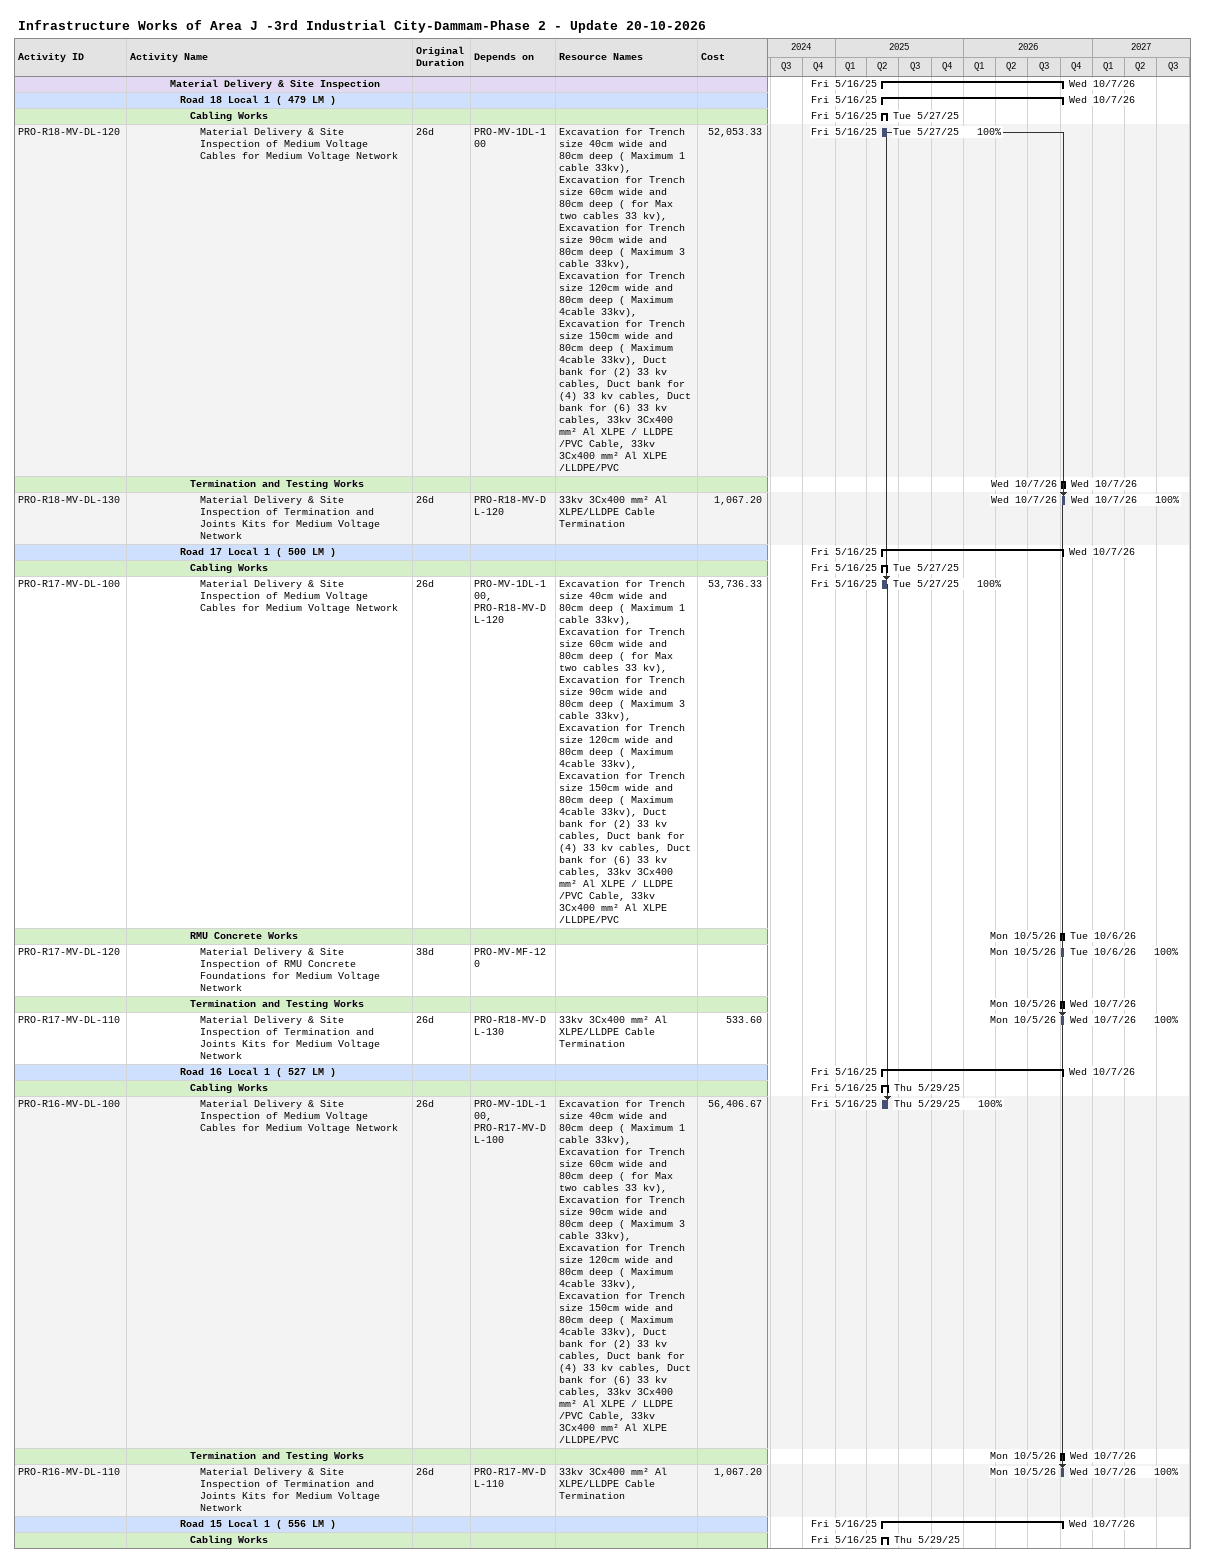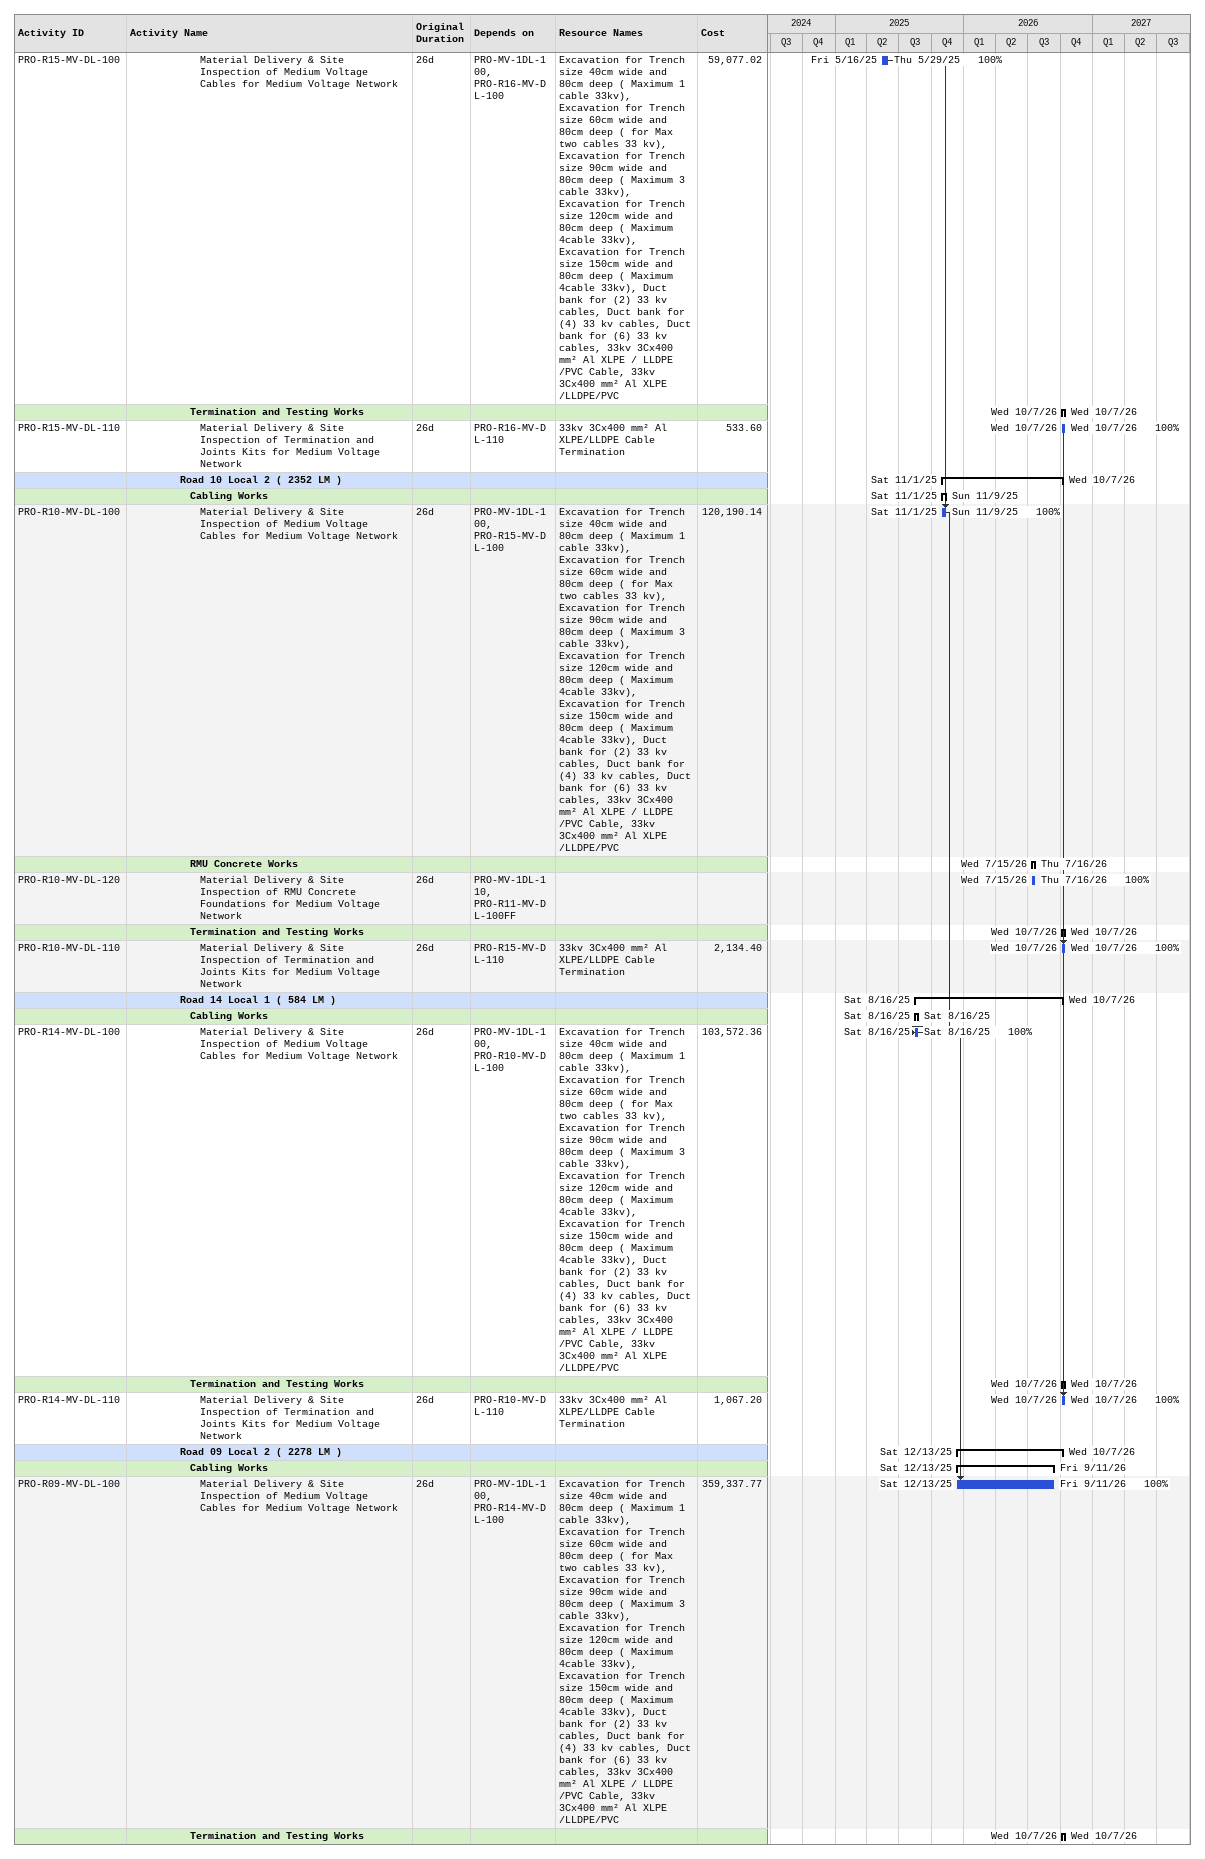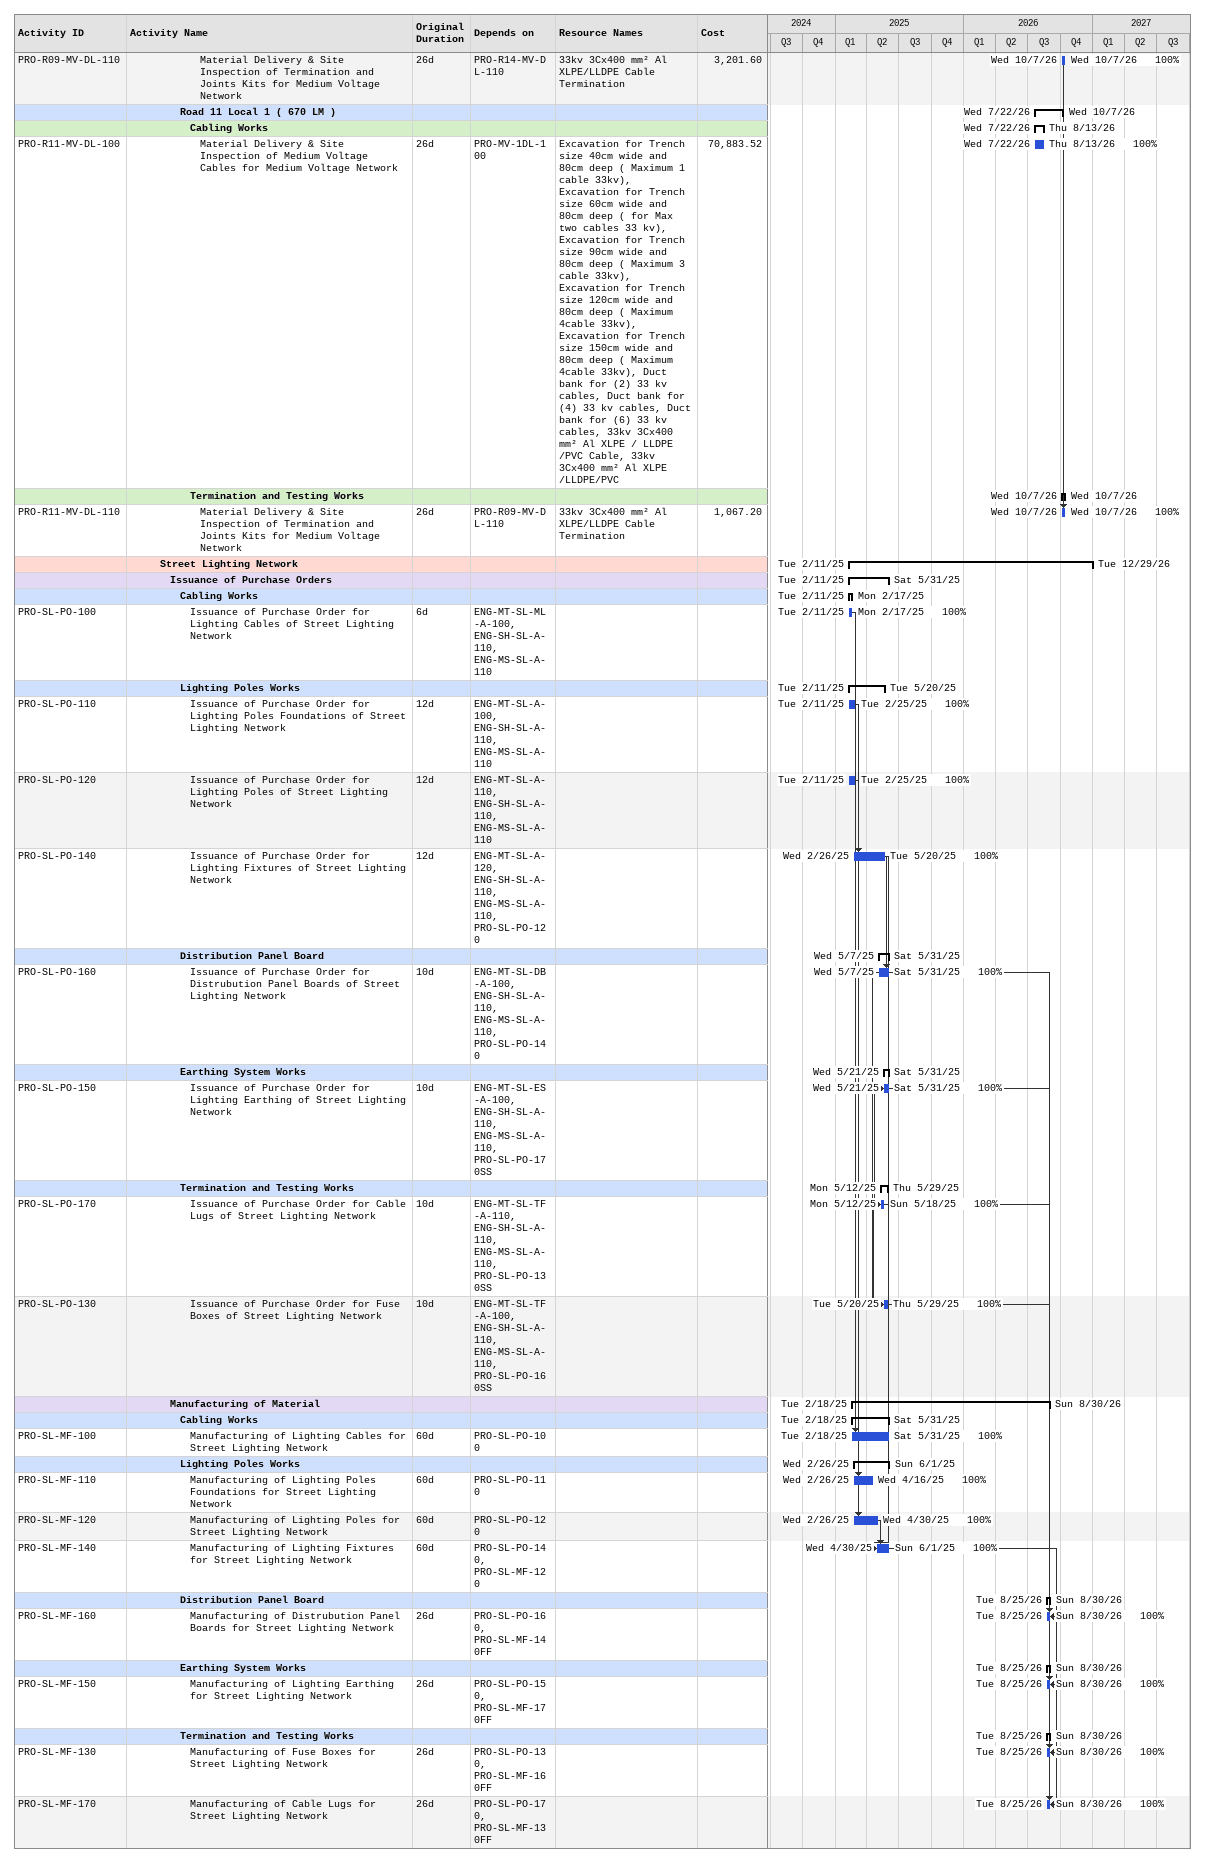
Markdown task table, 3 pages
Infrastructure Works of Area J -3rd Industrial City-Dammam-Phase 2 - Update 20-10-2026

| ID | Level | Task | Original duration | Start | Finish | Predecessors | Resources | % complete | Cost |
|---|---|---|---|---|---|---|---|---|---|
|  | 5 | **Material Delivery & Site Inspection** |  | 2025-05-16 | 2026-10-07 |  |  |  |  |
|  | 6 | **Road 18 Local 1 ( 479 LM )** |  | 2025-05-16 | 2026-10-07 |  |  |  |  |
|  | 7 | **Cabling Works** |  | 2025-05-16 | 2025-05-27 |  |  |  |  |
| PRO-R18-MV-DL-120 | 8 | Material Delivery & Site Inspection of Medium Voltage Cables for Medium Voltage Network | 26d | 2025-05-16 | 2025-05-27 | PRO-MV-1DL-100 | Excavation for Trench size 40cm wide and 80cm deep ( Maximum 1 cable 33kv), Excavation for Trench size 60cm wide and 80cm deep ( for Max two cables 33 kv), Excavation for Trench size 90cm wide and 80cm deep ( Maximum 3 cable 33kv), Excavation for Trench size 120cm wide and 80cm deep ( Maximum 4cable 33kv), Excavation for Trench size 150cm wide and 80cm deep ( Maximum 4cable 33kv), Duct bank for (2) 33 kv cables, Duct bank for (4) 33 kv cables, Duct bank for (6) 33 kv cables, 33kv 3Cx400 mm² Al XLPE / LLDPE /PVC Cable, 33kv 3Cx400 mm² Al XLPE /LLDPE/PVC | 100 | 52053.33 |
|  | 7 | **Termination and Testing Works** |  | 2026-10-07 | 2026-10-07 |  |  |  |  |
| PRO-R18-MV-DL-130 | 8 | Material Delivery & Site Inspection of Termination and Joints Kits for Medium Voltage Network | 26d | 2026-10-07 | 2026-10-07 | PRO-R18-MV-DL-120 | 33kv 3Cx400 mm² Al XLPE/LLDPE Cable Termination | 100 | 1067.20 |
|  | 6 | **Road 17 Local 1 ( 500 LM )** |  | 2025-05-16 | 2026-10-07 |  |  |  |  |
|  | 7 | **Cabling Works** |  | 2025-05-16 | 2025-05-27 |  |  |  |  |
| PRO-R17-MV-DL-100 | 8 | Material Delivery & Site Inspection of Medium Voltage Cables for Medium Voltage Network | 26d | 2025-05-16 | 2025-05-27 | PRO-MV-1DL-100, PRO-R18-MV-DL-120 | Excavation for Trench size 40cm wide and 80cm deep ( Maximum 1 cable 33kv), Excavation for Trench size 60cm wide and 80cm deep ( for Max two cables 33 kv), Excavation for Trench size 90cm wide and 80cm deep ( Maximum 3 cable 33kv), Excavation for Trench size 120cm wide and 80cm deep ( Maximum 4cable 33kv), Excavation for Trench size 150cm wide and 80cm deep ( Maximum 4cable 33kv), Duct bank for (2) 33 kv cables, Duct bank for (4) 33 kv cables, Duct bank for (6) 33 kv cables, 33kv 3Cx400 mm² Al XLPE / LLDPE /PVC Cable, 33kv 3Cx400 mm² Al XLPE /LLDPE/PVC | 100 | 53736.33 |
|  | 7 | **RMU Concrete Works** |  | 2026-10-05 | 2026-10-06 |  |  |  |  |
| PRO-R17-MV-DL-120 | 8 | Material Delivery & Site Inspection of RMU Concrete Foundations for Medium Voltage Network | 38d | 2026-10-05 | 2026-10-06 | PRO-MV-MF-120 |  | 100 |  |
|  | 7 | **Termination and Testing Works** |  | 2026-10-05 | 2026-10-07 |  |  |  |  |
| PRO-R17-MV-DL-110 | 8 | Material Delivery & Site Inspection of Termination and Joints Kits for Medium Voltage Network | 26d | 2026-10-05 | 2026-10-07 | PRO-R18-MV-DL-130 | 33kv 3Cx400 mm² Al XLPE/LLDPE Cable Termination | 100 | 533.60 |
|  | 6 | **Road 16 Local 1 ( 527 LM )** |  | 2025-05-16 | 2026-10-07 |  |  |  |  |
|  | 7 | **Cabling Works** |  | 2025-05-16 | 2025-05-29 |  |  |  |  |
| PRO-R16-MV-DL-100 | 8 | Material Delivery & Site Inspection of Medium Voltage Cables for Medium Voltage Network | 26d | 2025-05-16 | 2025-05-29 | PRO-MV-1DL-100, PRO-R17-MV-DL-100 | Excavation for Trench size 40cm wide and 80cm deep ( Maximum 1 cable 33kv), Excavation for Trench size 60cm wide and 80cm deep ( for Max two cables 33 kv), Excavation for Trench size 90cm wide and 80cm deep ( Maximum 3 cable 33kv), Excavation for Trench size 120cm wide and 80cm deep ( Maximum 4cable 33kv), Excavation for Trench size 150cm wide and 80cm deep ( Maximum 4cable 33kv), Duct bank for (2) 33 kv cables, Duct bank for (4) 33 kv cables, Duct bank for (6) 33 kv cables, 33kv 3Cx400 mm² Al XLPE / LLDPE /PVC Cable, 33kv 3Cx400 mm² Al XLPE /LLDPE/PVC | 100 | 56406.67 |
|  | 7 | **Termination and Testing Works** |  | 2026-10-05 | 2026-10-07 |  |  |  |  |
| PRO-R16-MV-DL-110 | 8 | Material Delivery & Site Inspection of Termination and Joints Kits for Medium Voltage Network | 26d | 2026-10-05 | 2026-10-07 | PRO-R17-MV-DL-110 | 33kv 3Cx400 mm² Al XLPE/LLDPE Cable Termination | 100 | 1067.20 |
|  | 6 | **Road 15 Local 1 ( 556 LM )** |  | 2025-05-16 | 2026-10-07 |  |  |  |  |
|  | 7 | **Cabling Works** |  | 2025-05-16 | 2025-05-29 |  |  |  |  |
| PRO-R15-MV-DL-100 | 8 | Material Delivery & Site Inspection of Medium Voltage Cables for Medium Voltage Network | 26d | 2025-05-16 | 2025-05-29 | PRO-MV-1DL-100, PRO-R16-MV-DL-100 | Excavation for Trench size 40cm wide and 80cm deep ( Maximum 1 cable 33kv), Excavation for Trench size 60cm wide and 80cm deep ( for Max two cables 33 kv), Excavation for Trench size 90cm wide and 80cm deep ( Maximum 3 cable 33kv), Excavation for Trench size 120cm wide and 80cm deep ( Maximum 4cable 33kv), Excavation for Trench size 150cm wide and 80cm deep ( Maximum 4cable 33kv), Duct bank for (2) 33 kv cables, Duct bank for (4) 33 kv cables, Duct bank for (6) 33 kv cables, 33kv 3Cx400 mm² Al XLPE / LLDPE /PVC Cable, 33kv 3Cx400 mm² Al XLPE /LLDPE/PVC | 100 | 59077.02 |
|  | 7 | **Termination and Testing Works** |  | 2026-10-07 | 2026-10-07 |  |  |  |  |
| PRO-R15-MV-DL-110 | 8 | Material Delivery & Site Inspection of Termination and Joints Kits for Medium Voltage Network | 26d | 2026-10-07 | 2026-10-07 | PRO-R16-MV-DL-110 | 33kv 3Cx400 mm² Al XLPE/LLDPE Cable Termination | 100 | 533.60 |
|  | 6 | **Road 10 Local 2 ( 2352 LM )** |  | 2025-11-01 | 2026-10-07 |  |  |  |  |
|  | 7 | **Cabling Works** |  | 2025-11-01 | 2025-11-09 |  |  |  |  |
| PRO-R10-MV-DL-100 | 8 | Material Delivery & Site Inspection of Medium Voltage Cables for Medium Voltage Network | 26d | 2025-11-01 | 2025-11-09 | PRO-MV-1DL-100, PRO-R15-MV-DL-100 | Excavation for Trench size 40cm wide and 80cm deep ( Maximum 1 cable 33kv), Excavation for Trench size 60cm wide and 80cm deep ( for Max two cables 33 kv), Excavation for Trench size 90cm wide and 80cm deep ( Maximum 3 cable 33kv), Excavation for Trench size 120cm wide and 80cm deep ( Maximum 4cable 33kv), Excavation for Trench size 150cm wide and 80cm deep ( Maximum 4cable 33kv), Duct bank for (2) 33 kv cables, Duct bank for (4) 33 kv cables, Duct bank for (6) 33 kv cables, 33kv 3Cx400 mm² Al XLPE / LLDPE /PVC Cable, 33kv 3Cx400 mm² Al XLPE /LLDPE/PVC | 100 | 120190.14 |
|  | 7 | **RMU Concrete Works** |  | 2026-07-15 | 2026-07-16 |  |  |  |  |
| PRO-R10-MV-DL-120 | 8 | Material Delivery & Site Inspection of RMU Concrete Foundations for Medium Voltage Network | 26d | 2026-07-15 | 2026-07-16 | PRO-MV-1DL-110, PRO-R11-MV-DL-100FF |  | 100 |  |
|  | 7 | **Termination and Testing Works** |  | 2026-10-07 | 2026-10-07 |  |  |  |  |
| PRO-R10-MV-DL-110 | 8 | Material Delivery & Site Inspection of Termination and Joints Kits for Medium Voltage Network | 26d | 2026-10-07 | 2026-10-07 | PRO-R15-MV-DL-110 | 33kv 3Cx400 mm² Al XLPE/LLDPE Cable Termination | 100 | 2134.40 |
|  | 6 | **Road 14 Local 1 ( 584 LM )** |  | 2025-08-16 | 2026-10-07 |  |  |  |  |
|  | 7 | **Cabling Works** |  | 2025-08-16 | 2025-08-16 |  |  |  |  |
| PRO-R14-MV-DL-100 | 8 | Material Delivery & Site Inspection of Medium Voltage Cables for Medium Voltage Network | 26d | 2025-08-16 | 2025-08-16 | PRO-MV-1DL-100, PRO-R10-MV-DL-100 | Excavation for Trench size 40cm wide and 80cm deep ( Maximum 1 cable 33kv), Excavation for Trench size 60cm wide and 80cm deep ( for Max two cables 33 kv), Excavation for Trench size 90cm wide and 80cm deep ( Maximum 3 cable 33kv), Excavation for Trench size 120cm wide and 80cm deep ( Maximum 4cable 33kv), Excavation for Trench size 150cm wide and 80cm deep ( Maximum 4cable 33kv), Duct bank for (2) 33 kv cables, Duct bank for (4) 33 kv cables, Duct bank for (6) 33 kv cables, 33kv 3Cx400 mm² Al XLPE / LLDPE /PVC Cable, 33kv 3Cx400 mm² Al XLPE /LLDPE/PVC | 100 | 103572.36 |
|  | 7 | **Termination and Testing Works** |  | 2026-10-07 | 2026-10-07 |  |  |  |  |
| PRO-R14-MV-DL-110 | 8 | Material Delivery & Site Inspection of Termination and Joints Kits for Medium Voltage Network | 26d | 2026-10-07 | 2026-10-07 | PRO-R10-MV-DL-110 | 33kv 3Cx400 mm² Al XLPE/LLDPE Cable Termination | 100 | 1067.20 |
|  | 6 | **Road 09 Local 2 ( 2278 LM )** |  | 2025-12-13 | 2026-10-07 |  |  |  |  |
|  | 7 | **Cabling Works** |  | 2025-12-13 | 2026-09-11 |  |  |  |  |
| PRO-R09-MV-DL-100 | 8 | Material Delivery & Site Inspection of Medium Voltage Cables for Medium Voltage Network | 26d | 2025-12-13 | 2026-09-11 | PRO-MV-1DL-100, PRO-R14-MV-DL-100 | Excavation for Trench size 40cm wide and 80cm deep ( Maximum 1 cable 33kv), Excavation for Trench size 60cm wide and 80cm deep ( for Max two cables 33 kv), Excavation for Trench size 90cm wide and 80cm deep ( Maximum 3 cable 33kv), Excavation for Trench size 120cm wide and 80cm deep ( Maximum 4cable 33kv), Excavation for Trench size 150cm wide and 80cm deep ( Maximum 4cable 33kv), Duct bank for (2) 33 kv cables, Duct bank for (4) 33 kv cables, Duct bank for (6) 33 kv cables, 33kv 3Cx400 mm² Al XLPE / LLDPE /PVC Cable, 33kv 3Cx400 mm² Al XLPE /LLDPE/PVC | 100 | 359337.77 |
|  | 7 | **Termination and Testing Works** |  | 2026-10-07 | 2026-10-07 |  |  |  |  |
| PRO-R09-MV-DL-110 | 8 | Material Delivery & Site Inspection of Termination and Joints Kits for Medium Voltage Network | 26d | 2026-10-07 | 2026-10-07 | PRO-R14-MV-DL-110 | 33kv 3Cx400 mm² Al XLPE/LLDPE Cable Termination | 100 | 3201.60 |
|  | 6 | **Road 11 Local 1 ( 670 LM )** |  | 2026-07-22 | 2026-10-07 |  |  |  |  |
|  | 7 | **Cabling Works** |  | 2026-07-22 | 2026-08-13 |  |  |  |  |
| PRO-R11-MV-DL-100 | 8 | Material Delivery & Site Inspection of Medium Voltage Cables for Medium Voltage Network | 26d | 2026-07-22 | 2026-08-13 | PRO-MV-1DL-100 | Excavation for Trench size 40cm wide and 80cm deep ( Maximum 1 cable 33kv), Excavation for Trench size 60cm wide and 80cm deep ( for Max two cables 33 kv), Excavation for Trench size 90cm wide and 80cm deep ( Maximum 3 cable 33kv), Excavation for Trench size 120cm wide and 80cm deep ( Maximum 4cable 33kv), Excavation for Trench size 150cm wide and 80cm deep ( Maximum 4cable 33kv), Duct bank for (2) 33 kv cables, Duct bank for (4) 33 kv cables, Duct bank for (6) 33 kv cables, 33kv 3Cx400 mm² Al XLPE / LLDPE /PVC Cable, 33kv 3Cx400 mm² Al XLPE /LLDPE/PVC | 100 | 70883.52 |
|  | 7 | **Termination and Testing Works** |  | 2026-10-07 | 2026-10-07 |  |  |  |  |
| PRO-R11-MV-DL-110 | 8 | Material Delivery & Site Inspection of Termination and Joints Kits for Medium Voltage Network | 26d | 2026-10-07 | 2026-10-07 | PRO-R09-MV-DL-110 | 33kv 3Cx400 mm² Al XLPE/LLDPE Cable Termination | 100 | 1067.20 |
|  | 4 | **Street Lighting Network** |  | 2025-02-11 | 2026-12-29 |  |  |  |  |
|  | 5 | **Issuance of Purchase Orders** |  | 2025-02-11 | 2025-05-31 |  |  |  |  |
|  | 6 | **Cabling Works** |  | 2025-02-11 | 2025-02-17 |  |  |  |  |
| PRO-SL-PO-100 | 7 | Issuance of Purchase Order for Lighting Cables of Street Lighting Network | 6d | 2025-02-11 | 2025-02-17 | ENG-MT-SL-ML-A-100, ENG-SH-SL-A-110, ENG-MS-SL-A-110 |  | 100 |  |
|  | 6 | **Lighting Poles Works** |  | 2025-02-11 | 2025-05-20 |  |  |  |  |
| PRO-SL-PO-110 | 7 | Issuance of Purchase Order for Lighting Poles Foundations of Street Lighting Network | 12d | 2025-02-11 | 2025-02-25 | ENG-MT-SL-A-100, ENG-SH-SL-A-110, ENG-MS-SL-A-110 |  | 100 |  |
| PRO-SL-PO-120 | 7 | Issuance of Purchase Order for Lighting Poles of Street Lighting Network | 12d | 2025-02-11 | 2025-02-25 | ENG-MT-SL-A-110, ENG-SH-SL-A-110, ENG-MS-SL-A-110 |  | 100 |  |
| PRO-SL-PO-140 | 7 | Issuance of Purchase Order for Lighting Fixtures of Street Lighting Network | 12d | 2025-02-26 | 2025-05-20 | ENG-MT-SL-A-120, ENG-SH-SL-A-110, ENG-MS-SL-A-110, PRO-SL-PO-120 |  | 100 |  |
|  | 6 | **Distribution Panel Board** |  | 2025-05-07 | 2025-05-31 |  |  |  |  |
| PRO-SL-PO-160 | 7 | Issuance of Purchase Order for Distrubution Panel Boards of Street Lighting Network | 10d | 2025-05-07 | 2025-05-31 | ENG-MT-SL-DB-A-100, ENG-SH-SL-A-110, ENG-MS-SL-A-110, PRO-SL-PO-140 |  | 100 |  |
|  | 6 | **Earthing System Works** |  | 2025-05-21 | 2025-05-31 |  |  |  |  |
| PRO-SL-PO-150 | 7 | Issuance of Purchase Order for Lighting Earthing of Street Lighting Network | 10d | 2025-05-21 | 2025-05-31 | ENG-MT-SL-ES-A-100, ENG-SH-SL-A-110, ENG-MS-SL-A-110, PRO-SL-PO-170SS |  | 100 |  |
|  | 6 | **Termination and Testing Works** |  | 2025-05-12 | 2025-05-29 |  |  |  |  |
| PRO-SL-PO-170 | 7 | Issuance of Purchase Order for Cable Lugs of Street Lighting Network | 10d | 2025-05-12 | 2025-05-18 | ENG-MT-SL-TF-A-110, ENG-SH-SL-A-110, ENG-MS-SL-A-110, PRO-SL-PO-130SS |  | 100 |  |
| PRO-SL-PO-130 | 7 | Issuance of Purchase Order for Fuse Boxes of Street Lighting Network | 10d | 2025-05-20 | 2025-05-29 | ENG-MT-SL-TF-A-100, ENG-SH-SL-A-110, ENG-MS-SL-A-110, PRO-SL-PO-160SS |  | 100 |  |
|  | 5 | **Manufacturing of Material** |  | 2025-02-18 | 2026-08-30 |  |  |  |  |
|  | 6 | **Cabling Works** |  | 2025-02-18 | 2025-05-31 |  |  |  |  |
| PRO-SL-MF-100 | 7 | Manufacturing of Lighting Cables for Street Lighting Network | 60d | 2025-02-18 | 2025-05-31 | PRO-SL-PO-100 |  | 100 |  |
|  | 6 | **Lighting Poles Works** |  | 2025-02-26 | 2025-06-01 |  |  |  |  |
| PRO-SL-MF-110 | 7 | Manufacturing of Lighting Poles Foundations for Street Lighting Network | 60d | 2025-02-26 | 2025-04-16 | PRO-SL-PO-110 |  | 100 |  |
| PRO-SL-MF-120 | 7 | Manufacturing of Lighting Poles for Street Lighting Network | 60d | 2025-02-26 | 2025-04-30 | PRO-SL-PO-120 |  | 100 |  |
| PRO-SL-MF-140 | 7 | Manufacturing of Lighting Fixtures for Street Lighting Network | 60d | 2025-04-30 | 2025-06-01 | PRO-SL-PO-140, PRO-SL-MF-120 |  | 100 |  |
|  | 6 | **Distribution Panel Board** |  | 2026-08-25 | 2026-08-30 |  |  |  |  |
| PRO-SL-MF-160 | 7 | Manufacturing of Distrubution Panel Boards for Street Lighting Network | 26d | 2026-08-25 | 2026-08-30 | PRO-SL-PO-160, PRO-SL-MF-140FF |  | 100 |  |
|  | 6 | **Earthing System Works** |  | 2026-08-25 | 2026-08-30 |  |  |  |  |
| PRO-SL-MF-150 | 7 | Manufacturing of Lighting Earthing for Street Lighting Network | 26d | 2026-08-25 | 2026-08-30 | PRO-SL-PO-150, PRO-SL-MF-170FF |  | 100 |  |
|  | 6 | **Termination and Testing Works** |  | 2026-08-25 | 2026-08-30 |  |  |  |  |
| PRO-SL-MF-130 | 7 | Manufacturing of Fuse Boxes for Street Lighting Network | 26d | 2026-08-25 | 2026-08-30 | PRO-SL-PO-130, PRO-SL-MF-160FF |  | 100 |  |
| PRO-SL-MF-170 | 7 | Manufacturing of Cable Lugs for Street Lighting Network | 26d | 2026-08-25 | 2026-08-30 | PRO-SL-PO-170, PRO-SL-MF-130FF |  | 100 |  |
